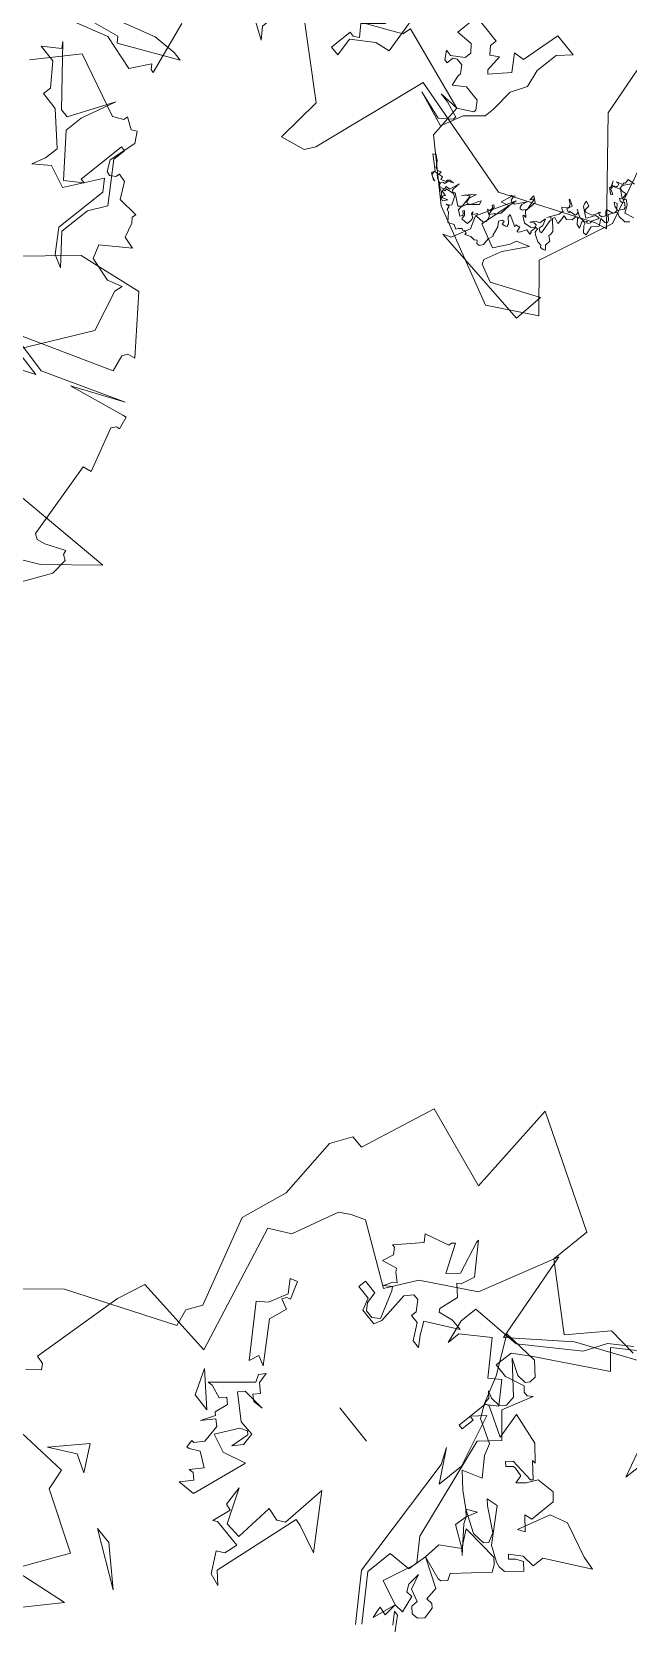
# Model space of a CAD drawing. Header units: metres. Extents: x -71 to 881, y -503 to 661.
# Drawn here: x 311.45 to 313.97, y -316.82 to -310.08 of the extents above; entities that cross this region are included whole.
import ezdxf

# ---------------------------------------------------------------- set-up
doc = ezdxf.new("R2010")
doc.units = ezdxf.units.M
doc.layers.add('ARBRE', color=100, linetype='Continuous', lineweight=13, true_color=0x00ff3f)

# ---------------------------------------------------------------- blocks, each defined once
blk = doc.blocks.new('WMF2', base_point=(0, 0.01))
at = {"color": 251, "lineweight": 0, "true_color": 0x636466}
for points in [[(175.85, -184.22), (183.13, -179.1), (188.97, -172.64), (192.5, -184.13), (195.26, -173.72), (200.97, -168.92), (202.85, -164.87), (210.8, -168.41), (212.43, -167.44), (213.62, -166.42), (215.13, -160.27), (217.5, -158.38), (210.72, -142.97), (221.5, -142.28), (222.26, -138.6), (222.84, -126.51), (221.75, -126.41), (221.24, -125.83), (222.46, -124.38)], [(212.64, -105.02), (197.13, -110.25), (202.88, -101.16)], [(111.72, -4.67), (103.98, -8.76), (99.27, -8.35), (97.95, -10.89), (97.46, -10.41), (97.02, -10.37), (99.54, -16.88)], [(89.51, -31.56), (81.64, -37.29), (81.55, -38.39), (70.38, -36.78), (69.61, -32.48), (62.22, -27.79), (49.27, -24.43), (44.16, -28.75), (49.49, -33.04), (47.38, -42.86), (52.22, -53.02)], [(36.91, -171.27), (31.95, -175.08), (27.13, -180.99), (44.83, -177.37)], [(55.69, -185.68), (50.55, -189.17), (54.41, -189.22), (50.23, -198.2), (52.48, -203.12), (52.39, -204.21), (54.12, -203.26), (57.28, -203.53), (58.15, -205.15), (55.25, -208.11), (56.89, -208.24), (57.74, -209.97), (58.25, -210.45), (58.2, -211), (60.88, -210.67), (62.28, -212.43), (63.37, -212.54), (63.42, -211.98), (64, -211.48), (64.56, -211.53), (65.45, -212.71), (65.14, -216.33), (66.13, -217.51), (66.73, -217.02), (68.24, -217.69), (68.28, -217.15), (69.45, -216.26), (77.76, -218.17), (81.23, -212.64)], [(100.3, -13.3), (97.37, -13.9), (96.16, -13.9), (102.61, -9.16), (103.21, -9.75), (114.9, -5.14), (116, -5.14), (100.3, -13.3), (100.3, -13.3)], [(177.55, -183.87), (181.35, -183.49), (184.59, -178.67), (192.69, -183.49), (192.69, -188.7), (207.51, -193.95), (205.44, -181.84), (216.23, -183.49), (218.11, -173.58), (219.76, -173.52), (220.92, -170.8), (219.49, -162.84), (220.49, -156.77), (215.08, -146.26), (215.94, -144.26), (215.12, -142.21), (227.2, -134.24), (237.13, -121.84)], [(227.53, -117.47), (210.08, -120.09), (209.21, -117.47), (201.41, -114.58), (204.04, -108.47)], [(96.74, -32.59), (81.64, -23.67), (81.04, -17.76), (78.09, -18.94), (77.45, -20.28), (75.41, -35.48), (59.11, -34.32), (48.77, -41.31), (47.36, -41.88), (58.37, -50.92), (61.87, -62.25)], [(31.94, -171.46), (30.17, -175.61), (30.45, -177.74), (31.15, -178.04), (31.35, -178.56), (33.6, -177.07), (34.61, -176.66), (35.32, -176.96), (38.04, -186.65), (37.02, -187.05), (39.7, -192.27), (39.35, -192.88), (38.94, -193.04), (39.56, -194.57), (39.97, -194.4), (46.81, -191.62), (41.05, -195.63), (50.47, -189.97), (56.38, -190.15), (44.99, -196.88), (45.76, -198.84), (45.47, -199.54), (44.55, -199.92), (50.64, -205.39), (58.51, -202.62), (66.66, -192.17)], [(95.41, -24.9), (93.1, -25.5), (93.1, -24.4), (91.88, -23.19), (94.81, -24.4), (99.43, -22.59), (101.87, -23.19), (98.33, -26.72), (98.94, -27.82), (100.65, -29.64), (103.57, -28.43), (103.57, -29.64), (101.87, -30.26), (100.05, -29.64), (95.41, -24.9), (95.41, -24.9)], [(57.77, -28.84), (58.63, -30.3), (56.93, -35.37), (57.37, -30.33), (54.22, -29.5), (53.25, -31.47), (53.04, -32.3), (51.55, -33.16), (53.17, -30.11), (53.78, -27.79), (53.47, -27.25), (51.12, -26.63), (45.81, -30.31), (45.66, -26.44), (59.37, -25.77), (58.42, -26.33), (57.77, -28.84), (57.77, -28.84)], [(49.76, -47.72), (50.3, -46.68), (50.19, -46.3), (49.75, -46.27), (49.22, -46.45), (49.02, -45.79), (48.86, -45.72), (48.68, -46.06), (48.07, -45.73), (47.44, -44.86), (46.32, -45.35)], [(46.23, -44.64), (46.6, -44.17), (47.56, -44.03), (48.1, -44.22), (48.58, -43.15), (48.01, -42.73), (47.85, -42.43), (48.07, -42.2), (48.76, -42.13), (48.17, -41.4), (48.71, -40.58), (48.32, -39.48), (48.7, -39.37), (49.37, -39.95), (49.47, -40.2), (49.63, -40.29), (49.94, -40.13), (49.49, -39.35), (50.01, -39.4), (50.51, -39.88), (50.54, -40.02), (50.86, -39.85), (50.83, -39.28), (51.31, -38.78), (51.84, -38.83), (51.55, -37.7), (51.59, -37.62), (52.39, -37.81), (52.44, -37.5), (51.18, -36.52), (51.08, -36.13), (51.12, -35.83), (50.51, -35.51), (50.45, -34.8), (50.07, -34.49), (50.03, -34.34), (50.2, -34.23), (50.61, -34.11), (50.82, -34.33), (51.37, -34.3), (52.2, -34.62), (52.47, -34.77), (52.63, -35.28), (52.87, -35.21), (52.86, -34.42), (52.76, -34.37), (52.7, -34.11), (53.34, -34.14), (53.62, -33.41), (53.77, -33.15), (53.9, -33.1), (53.97, -33.15), (54.13, -33.69), (54.66, -33.51), (54.57, -33.25), (56.09, -33.72), (56.03, -33.37), (55.31, -32.87), (55.2, -32.49), (55.39, -32.36), (55.77, -32.24), (55.88, -32.62), (56.15, -32.56), (56.36, -32.12), (55.85, -31.63), (55.46, -30.55), (55.3, -30.46), (55.43, -29.76), (55.24, -28.88), (55.5, -28.39), (55.87, -28.34), (56.16, -28.62), (56.42, -28.33), (56.99, -28.28), (57.65, -27.88), (57.72, -28.12), (58.03, -28.17), (58.25, -27.98), (58.41, -28.05), (58.73, -27.66), (58.86, -27.41), (59.43, -27.6), (60.1, -27.17), (61.07, -28.04), (61.37, -28.09), (61.58, -28.52), (61.97, -28.4), (61.62, -28.65), (61.49, -28.9), (62.03, -29.74), (62.37, -29.92), (63.43, -29.61), (63.34, -29.34), (63.61, -29.26), (63.52, -29), (62.86, -28.99), (63.01, -28.72), (62.94, -28.47), (62.26, -28.88), (62.57, -28.28), (62.89, -28.34), (63.48, -28.85), (64.34, -29.1), (64.6, -29.45), (65.11, -29.53), (65.65, -29.92), (65.93, -29.83), (66.02, -29.66), (65.89, -29.26), (65.11, -29.09), (65.26, -29.04), (66.15, -29.41), (66.02, -29.89), (67.84, -30.97), (67.51, -31.22), (66.81, -30.85), (66.26, -30.24), (65.89, -30.14), (65.56, -30.31), (65.43, -30.34), (65.4, -29.99), (64.88, -30.15), (64.76, -29.76), (64.15, -30.11), (64.22, -30.34), (64, -30.58), (63.48, -30.72), (64.02, -30.36), (64.06, -29.83), (64.32, -29.76), (64.47, -29.5), (64.37, -29.25), (64.12, -29.12), (63.68, -29.31), (63.59, -29.47), (63.68, -29.74), (63.15, -29.91), (62.91, -31.2), (62.89, -30.2), (62.83, -30.07), (62.59, -29.93), (62.37, -30.14), (60.91, -29.37), (60.7, -29.58), (60.56, -29.85), (60.92, -31.25), (60.95, -31.35), (61.49, -30.77), (61.62, -30.52), (60.95, -31.58), (60.73, -31.77), (60.58, -32.05), (60.79, -31.06), (60.63, -30.55), (60.45, -30.45), (60.1, -30.71), (59.75, -31.73), (59.62, -31.98), (59.42, -31.56), (60.41, -30.31), (60.57, -29.63), (60.56, -29.41), (60.48, -29.15), (59.78, -28.78), (59.61, -29.12), (59.81, -29.35), (60.09, -29.48), (59.99, -29.66), (59.52, -29.31), (59.36, -28.78), (58.88, -28.85), (58.48, -28.96), (58.53, -29.53), (58.63, -29.93), (59.11, -30.07), (59.2, -30.34), (58.98, -30.11), (58.66, -30.69), (58.5, -30.4), (57.42, -30.59), (57.23, -30.94), (57.5, -31.63), (57.97, -31.77), (58.34, -31.96), (58.03, -32.11), (58.06, -32.48), (58.09, -32.59), (58.37, -32.72), (58.26, -32.91), (58, -32.77), (57.77, -31.77), (57.68, -31.73), (57.33, -32.4), (57.28, -32.27), (56.9, -32.97), (56.98, -34.3), (57.97, -33.85), (57.74, -35.15), (57.85, -35.31), (57.61, -35.42), (57.47, -35.67), (57.52, -35.37), (57.39, -34.96), (57.14, -34.83), (56.74, -34.96), (56.01, -36.34), (56.16, -35.64), (56.04, -35.25), (55.87, -35.15), (55.61, -35.22), (55.28, -35.83), (55.72, -37.28), (56, -36.77), (56.07, -37.45), (55.3, -37.06), (55.27, -35.48), (54.61, -35.03), (54.96, -35), (55.02, -34.9), (54.16, -34.45), (53.24, -34.74), (53.05, -35.07), (52.92, -35.12), (53.11, -35.44), (53.43, -35.41), (53.84, -35.06), (53.53, -35.66), (53.04, -35.95), (52.98, -36.7), (52.93, -36.78), (52.55, -36.04), (52.54, -35.47), (52.19, -35.28), (51.91, -35.35), (52.44, -37.08), (52.39, -37.16), (52.45, -37.28), (52.71, -37.43), (52.87, -37.29), (53.01, -37.03), (52.38, -38.45), (52.36, -39.1), (52.67, -39.15), (52.85, -39.25), (52.39, -39.66), (52.26, -39.92), (52.49, -40.27), (53.02, -40.55), (52.98, -40.64), (52.41, -40.45), (52.16, -40.32), (52.31, -39.62), (51.9, -39.53), (51.76, -39.57), (51.81, -39.69), (51.02, -39.94), (51.02, -40.16), (51.11, -40.42), (51.46, -40.59), (50.47, -40.19), (49.85, -40.29), (49.72, -40.33), (49.57, -40.61), (49.49, -40.55), (49.46, -40.43), (49.28, -40.54), (49.15, -40.81), (49.22, -41.05), (48.9, -41.88), (48.95, -42.01), (49.46, -41.85), (49.82, -40.94), (49.95, -40.7), (51.24, -41.37), (51.43, -41.67), (51.53, -42.07), (50.86, -41.92), (50.77, -41.24), (50.48, -41.18), (49.74, -41.56), (49.46, -42.27), (49.5, -42.42), (49.41, -42.59), (49.24, -42.27), (48.89, -42.32), (48.63, -42.83), (49.09, -43.19), (49.12, -43.32), (49.21, -43.37), (48.38, -43.7), (48.25, -43.95), (48.36, -44.36), (48.89, -44.41), (49.31, -44.64), (48.96, -44.87), (48.46, -44.41), (48.27, -44.32), (47.88, -45.08), (47.97, -45.33), (48.55, -45.65), (48.68, -45.4), (48.96, -45.31), (49.3, -45.49), (49.06, -45.7), (50.1, -46.26), (50.9, -45.79), (50.93, -45.72), (50.82, -45.31), (50.42, -45.22), (50.17, -45.09), (50.28, -44.9), (51.03, -45.31), (51.03, -45.54), (51.44, -46.19), (51.18, -45.85), (51.02, -45.76), (50.63, -46.1), (50.58, -46.17), (50.67, -46.44), (50.83, -46.52), (51.09, -46.45), (50.35, -46.83), (50.42, -47.09), (50.26, -47.21), (50.42, -47.72), (49.49, -48.01)], [(85.82, -32.33), (85.2, -32.33), (84.59, -32.83), (85.82, -34.04), (83.99, -36.36), (85.82, -43.43), (84.59, -42.2), (83.5, -43.43), (81.06, -34.64), (82.88, -34.04), (85.2, -31.73), (84.59, -29.42), (85.82, -29.42), (85.82, -32.33), (85.82, -32.33)], [(70.82, -34.21), (69.59, -35.56), (69.59, -35.99), (71.7, -36.34), (72.94, -36.34), (70.38, -36.78), (68.72, -38.1), (68.72, -38.45), (69.59, -39.32), (71.7, -39.32), (72.94, -38.1), (73.38, -39.32), (73.38, -39.76), (74.16, -40.55), (75.04, -40.55), (75.48, -40.2), (75.48, -39.32), (75.92, -39.32), (76.72, -40.2), (75.92, -40.2), (74.6, -41.44), (74.6, -42.32), (75.48, -43.11), (77.6, -42.67), (77.6, -45.66), (73.81, -45.66), (73.81, -44.79), (72.94, -44), (72.05, -44.79), (71.7, -42.67), (71.26, -42.32), (69.59, -44.79), (71.26, -46.54), (69.94, -46.89), (69.59, -52), (66.59, -52), (67.83, -50.32), (67.83, -47.34), (67.04, -45.22), (67.83, -43.11), (67.48, -40.2), (67.48, -38.89), (69.16, -36.78), (69.94, -33.86), (74.6, -34.65), (70.82, -34.21), (70.82, -34.21)], [(194.63, -115.87), (201.7, -119.08), (199.51, -119.1), (194.63, -115.87), (194.63, -115.87)], [(208.1, -122), (210.46, -122.83), (213.34, -120.5), (210.43, -124.86), (208.1, -122), (208.1, -122)], [(190.5, -128.76), (189.64, -129.45), (189.46, -131.17), (193.19, -131.13), (193.65, -130.73), (193.32, -133.22), (194.17, -133.3), (194.78, -135.8), (192.24, -131.89), (190.15, -132.02), (190.49, -137.07), (188.78, -136.9), (187.93, -137.58), (188.18, -143.5), (182.86, -137.92), (186.5, -138.74), (187.36, -138.82), (188.57, -127.35), (187.03, -126.24), (188.66, -126.48), (190.5, -128.76), (190.5, -128.76)], [(172.77, -136.49), (177.52, -141.23), (181.55, -156.93), (182.76, -158.76), (179.84, -155.24), (179.84, -158.76), (182.76, -165.09), (183.97, -163.4), (183.36, -163.4), (183.36, -161.69), (183.97, -161.69), (183.97, -165.71), (182.76, -166.93), (185.07, -169.24), (186.28, -168.03), (189.83, -171.55), (192.73, -168.64), (192.73, -166.93), (193.83, -169.85), (193.83, -172.16), (187.38, -173.37), (181.55, -179.23), (180.45, -182.15), (178.13, -184.47)], [(177.52, -184.47), (179.84, -182.15), (177.52, -180.32), (185.07, -173.85), (186.89, -172.16), (186.89, -169.85), (185.07, -169.85), (182.76, -170.95), (182.15, -170.45), (181.55, -170.45), (181.05, -170.95), (182.15, -166.93), (179.21, -164.61), (181.05, -162.17), (176.31, -149.38), (174, -147.07), (174, -145.86), (176.91, -145.25), (176.91, -141.71), (172.29, -137.1)], [(169.85, -140.01), (171.07, -141.23), (170.45, -141.23), (168.76, -139.41)], [(198.96, -132.02), (199.76, -132.54), (200.36, -132.4), (199.38, -133.95), (201.26, -134.85), (202.39, -133.98), (202.72, -133.9), (202.93, -134.84), (202.59, -134.91), (201.88, -136.06), (202.37, -138.31), (203.19, -138.84), (204.17, -137.22), (203.51, -139.04), (203.93, -139.29), (203.69, -141.03), (204.43, -141.55), (204.96, -140.74), (206.69, -141.04), (207.29, -140.91), (203.63, -145.45), (204.17, -146.3), (203.66, -147.12), (203.34, -145.79), (202.2, -145.06), (202.72, -144.26), (201.92, -143.8), (200.66, -144.08), (203.6, -143.77), (204.12, -142.96), (200.96, -141), (198.96, -141.1), (198.59, -139.51), (199.36, -138.28), (199.2, -140.69), (199.61, -140.96), (200.47, -140.41), (201.83, -137.47), (199.42, -136.95), (196.65, -138.27), (197.74, -130.97), (199.93, -130.47), (198.96, -132.02), (198.96, -132.02)], [(208.87, -141.57), (204.74, -138.66), (207.06, -138.66), (208.87, -141.57), (208.87, -141.57)], [(172.09, -138.69), (172.45, -139.76), (172.53, -140.18), (171.42, -140.08), (171.62, -141.79), (170.39, -141.96), (171.14, -144.02), (171.94, -143.9), (172.54, -144.66), (172.74, -146.37), (171.85, -144.55), (170.26, -144.14), (170.19, -143.29), (169.43, -142.72), (168.61, -142.9), (168.09, -143.61), (168.48, -145.07), (168.92, -145.41), (169.79, -145.28), (170.04, -146.94), (173.91, -148.36), (170.8, -147.91), (170.41, -148.01), (169.9, -148.71), (170.41, -149.48), (167.33, -153.6), (167.88, -154.33), (168.63, -154.89), (173.09, -154.46), (173.45, -154.42), (171.93, -152.49), (171.21, -151.97), (174.13, -154.55), (174.64, -155.32), (175.4, -155.88), (172.47, -154.78), (170.8, -155.02), (170.42, -155.53), (171.04, -156.68), (174.04, -158.22), (174.74, -158.74), (173.33, -159.18), (169.98, -155.59), (167.94, -154.77), (167.31, -154.68), (166.44, -154.8), (165.01, -156.7), (165.95, -157.41), (166.73, -156.9), (167.3, -156.16), (167.79, -156.52), (166.47, -157.79), (164.8, -158.03), (164.79, -159.51), (159.94, -163.43), (161.71, -163.57), (166.28, -164.6), (168.39, -163.57), (169.49, -159.28), (168.67, -159.85), (170.32, -161.09), (169.36, -161.46), (169.4, -164.84), (170.39, -165.59), (172.66, -165.09), (173.31, -163.69), (174.06, -162.7), (174.38, -163.72), (175.5, -163.78), (175.85, -163.73), (176.42, -162.98), (176.92, -163.36), (176.35, -164.1), (173.23, -164.33), (173.04, -164.58), (174.93, -166.01), (174.5, -166.07), (176.45, -167.55), (180.59, -167.98), (179.68, -164.7), (183.52, -166.03), (184.12, -165.76), (184.28, -166.58), (184.98, -167.12), (184.09, -166.85), (182.78, -167.03), (182.25, -167.74), (182.48, -169.01), (186.32, -171.88), (184.25, -171.11), (183.02, -171.28), (182.66, -171.8), (182.73, -172.63), (184.43, -173.9), (189.08, -173.24), (185.87, -169.02), (184.12, -165.76), (182.95, -164.22), (179.83, -163.17), (179.13, -161.78), (177.11, -159.84), (179.39, -158.51), (177.45, -157.05), (175.4, -155.88), (174.19, -156.77), (174.64, -155.32), (174.73, -153.72), (171.93, -152.49), (174.04, -150.58), (173.91, -148.36), (173.97, -146.62), (174.86, -142.5), (171.62, -141.79), (172.09, -138.69), (172.09, -138.69)], [(208.96, -155.15), (209.4, -154.92), (209.63, -154.33), (208.3, -153.97), (208.67, -151.63), (204.64, -147.41), (205.96, -147.79), (206.24, -146.5), (211.37, -151.69), (210.33, -152.81), (209.63, -155.34), (210.96, -156.71), (210.11, -157.18), (208.96, -155.15), (208.96, -155.15)], [(189.52, -151.57), (194.75, -151.57), (189.52, -151.57), (189.52, -151.57)], [(203.13, -162.67), (204.93, -162.67), (204.93, -163.71), (203.13, -163.71), (202.75, -162.29), (202.01, -161.54), (200.96, -161.54), (200.21, -162.29), (202.01, -165.5), (202.37, -165.88), (203.13, -165.12), (202.75, -166.25), (202.37, -166.64), (203.5, -167.31), (203.82, -167.68), (205.6, -166.93), (205.31, -168.42), (205.98, -169.09), (206.34, -169.09), (204.18, -172.31), (204.93, -173.05), (202.01, -174.48), (202.01, -174.86), (201.7, -175.24), (199.54, -172.01), (198.43, -173.43), (200.21, -177.4), (200.21, -177.69), (197, -174.48), (197.38, -172.69), (197.76, -172.31), (196.33, -171.27), (196.63, -168.73), (196.33, -168.42), (194.53, -169.09), (193.04, -169.09), (196.63, -166.25), (195.57, -164.83), (194.53, -163.71), (195.57, -163.71), (197, -165.5), (198.12, -165.5), (198.12, -166.25), (199.17, -167.31), (199.92, -167.31), (200.59, -166.25), (199.92, -162.29), (200.21, -161.25), (202.37, -161.25), (203.13, -162.67), (203.13, -162.67)], [(167.3, -178.31), (164.99, -181.83), (164.99, -183.07), (163.76, -181.83), (163.76, -178.92), (166.2, -176.6), (166.2, -173.68), (170.22, -181.83), (167.3, -178.31), (167.3, -178.31)], [(62.92, -202.64), (62.92, -209.57), (64.13, -210.8), (66.44, -206.05), (69.38, -206.67), (71.07, -204.94), (70.59, -206.67), (70.59, -208.49), (74.6, -211.4), (76.92, -211.4), (76.92, -212.49), (79.35, -214.81), (81.66, -214.81), (79.84, -216.64), (80.44, -217.25), (73.99, -211.89), (72.89, -211.89), (70.59, -217.73), (71.68, -213.12), (71.68, -210.8), (67.05, -206.67), (65.23, -208.49), (65.83, -208.49), (65.83, -214.81), (65.23, -214.81), (65.23, -213.12), (61.21, -208.97), (62.31, -206.67), (62.31, -202.64), (58.89, -199.71), (60.6, -200.21), (62.92, -202.64), (62.92, -202.64)]]:
    blk.add_lwpolyline(points, dxfattribs=at)

msp = doc.modelspace()

# ---------------------------------------------------------------- block references
at = {"layer": 'ARBRE', "color": 251, "lineweight": 5, "true_color": 0x636466, "xscale": 0.03451886634015593, "yscale": 0.03451886634015593, "zscale": 0.03451886634015593, "rotation": 128.5771086415459}
for p in [(313.7716, -313.095), (307.4486, -316.9689), (312.8554, -324.4292)]:
    msp.add_blockref('WMF2', p, dxfattribs=at)

doc.saveas('drawing.dxf')
